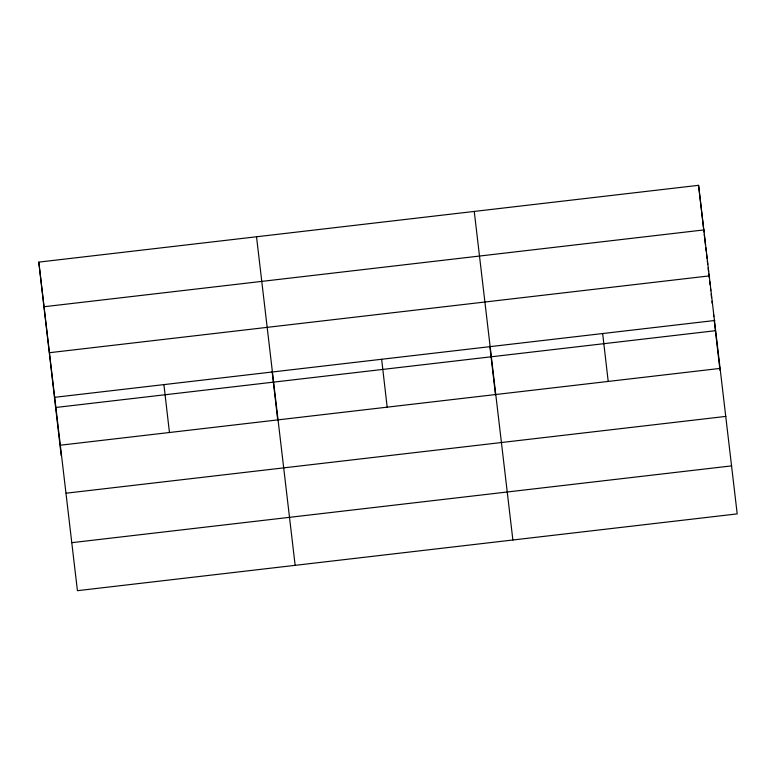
<?xml version="1.0" encoding="UTF-8"?>
<svg xmlns="http://www.w3.org/2000/svg" width="776" height="776" viewBox="0 0 776 776"><rect width="100%" height="100%" fill="white"/><g stroke="black" fill="none" stroke-linecap="round" stroke-linejoin="round"><path stroke-width="1.16" d="M38.8 262.113L698.575 185.319L737.2 513.887L77.425 590.682L38.8 262.113L61.178 455.512M44.164 306.724L703.939 229.919M49.683 352.682L709.458 275.878M55.047 397.283L714.822 320.488M55.62 407.497L715.404 330.702M60.586 445.181L720.361 368.377M66.144 493.196L725.919 416.392M71.867 542.667L731.642 465.872M474.252 211.431L512.878 539.999M256.526 236.767L295.152 565.345M698.575 185.319L703.977 232.014M704.259 234.41L705.51 245.216M705.791 247.612L706.199 251.211M706.48 253.616L707.033 258.418M707.314 260.823L707.731 264.422M708.148 268.021L708.566 271.619M708.847 274.025L709.254 277.624M709.671 281.222L710.088 284.763M710.496 288.294L710.767 290.651M711.175 294.182L711.582 297.712M711.99 301.253L712.261 303.61M713.493 314.202L713.765 316.56M714.172 320.1L719.982 370.307M602.661 333.544L608.2 381.433M489.85 346.212L495.524 395.226M381.637 359.269L387.175 407.167M272.124 371.549L277.789 420.563M163.911 384.615L169.449 432.504"/></g></svg>
